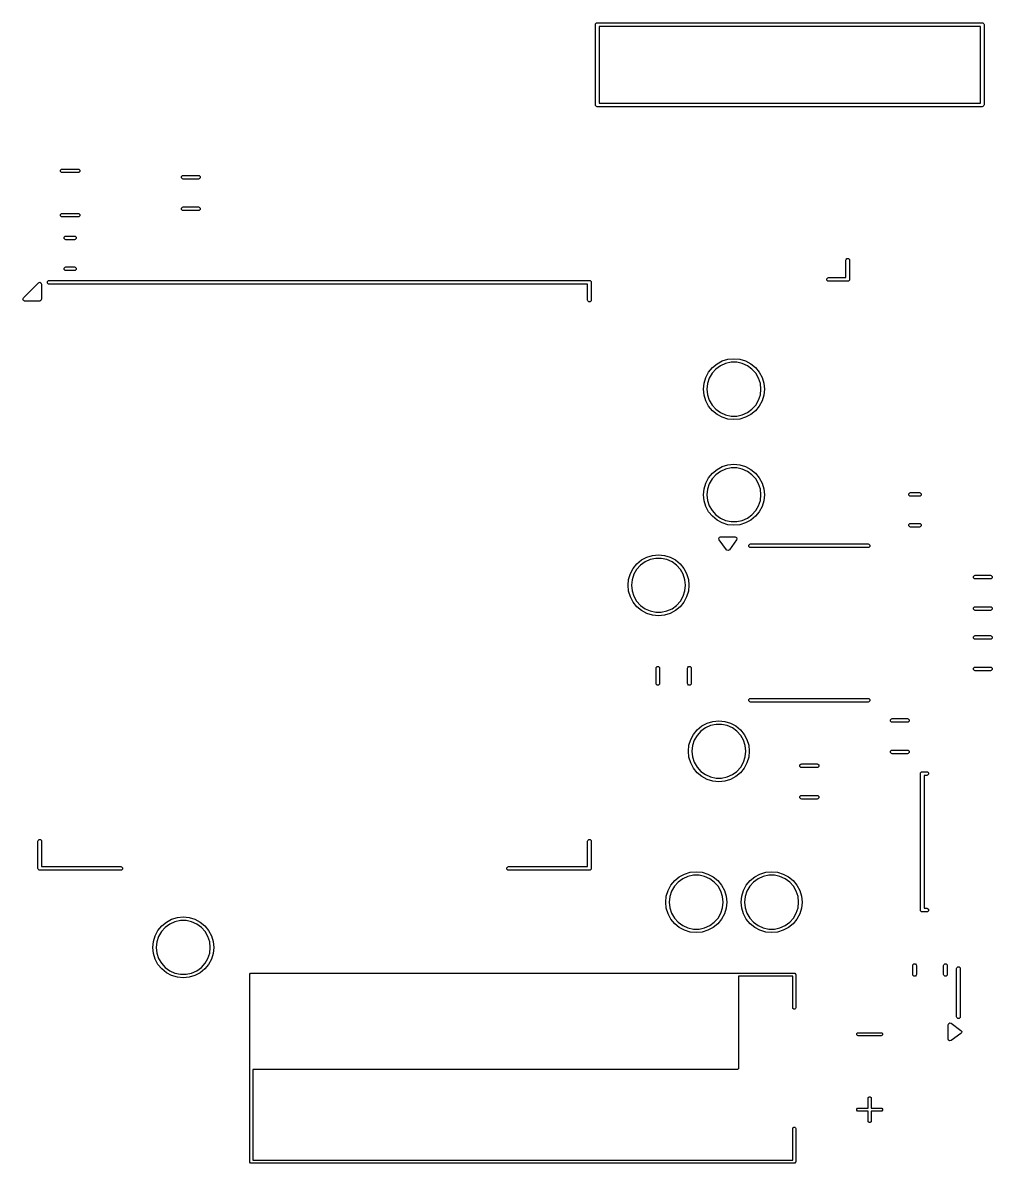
# Model space of a CAD drawing. Extents: x 108.7 to 192.7, y -117.4 to -79.1.
# Drawn here: x 138.93 to 171.06, y -117.4 to -79.61 of the extents above; entities that cross this region are included whole.
import ezdxf

# ---------------------------------------------------------------- set-up
doc = ezdxf.new("R2010")
doc.units = 0
doc.layers.add('BLACK', color=7, linetype='CONTINUOUS')

msp = doc.modelspace()

# ---------------------------------------------------------------- linework, layer by layer
at = {"layer": 'BLACK', "linetype": 'CONTINUOUS'}
for p, q in [((157.91, -79.67), (157.914567, -79.647039)), ((157.91, -82.33), (157.91, -79.67)), ((157.914567, -79.647039), (157.947039, -79.614567)), ((157.947039, -79.614567), (157.97, -79.61)), ((157.97, -79.61), (170.73, -79.61)), ((158.03, -79.73), (158.03, -82.27)), ((170.67, -79.73), (158.03, -79.73)), ((170.67, -82.27), (170.67, -79.73)), ((170.73, -79.61), (170.752961, -79.614567)), ((170.752961, -79.614567), (170.785433, -79.647039)), ((170.785433, -79.647039), (170.79, -79.67)), ((170.79, -79.67), (170.79, -82.33)), ((157.914567, -82.352961), (157.91, -82.33)), ((157.947039, -82.385433), (157.914567, -82.352961)), ((158.03, -82.27), (170.67, -82.27)), ((170.785433, -82.352961), (170.752961, -82.385433)), ((170.79, -82.33), (170.785433, -82.352961)), ((157.97, -82.39), (157.947039, -82.385433)), ((170.73, -82.39), (157.97, -82.39)), ((170.752961, -82.385433), (170.73, -82.39)), ((140.183315, -84.492039), (140.215787, -84.459567)), ((140.183315, -84.537961), (140.183315, -84.492039)), ((140.215787, -84.570433), (140.183315, -84.537961)), ((140.215787, -84.459567), (140.238748, -84.455)), ((140.238748, -84.575), (140.215787, -84.570433)), ((140.238748, -84.455), (140.761252, -84.455)), ((140.761252, -84.575), (140.238748, -84.575)), ((140.761252, -84.455), (140.784213, -84.459567)), ((140.784213, -84.570433), (140.761252, -84.575)), ((140.784213, -84.459567), (140.816685, -84.492039)), ((140.816685, -84.537961), (140.784213, -84.570433)), ((140.816685, -84.492039), (140.816685, -84.537961)), ((144.189843, -84.704539), (144.222315, -84.672067)), ((144.189843, -84.750461), (144.189843, -84.704539)), ((144.222315, -84.782933), (144.189843, -84.750461)), ((144.222315, -84.672067), (144.245276, -84.6675)), ((144.245276, -84.7875), (144.222315, -84.782933)), ((144.245276, -84.6675), (144.754724, -84.6675)), ((144.754724, -84.7875), (144.245276, -84.7875)), ((144.754724, -84.6675), (144.777685, -84.672067)), ((144.777685, -84.782933), (144.754724, -84.7875)), ((144.777685, -84.672067), (144.810157, -84.704539)), ((144.810157, -84.750461), (144.777685, -84.782933)), ((144.810157, -84.704539), (144.810157, -84.750461)), ((144.189843, -85.749539), (144.222315, -85.717067)), ((144.189843, -85.795461), (144.189843, -85.749539)), ((144.222315, -85.717067), (144.245276, -85.7125)), ((144.245276, -85.7125), (144.754724, -85.7125)), ((144.754724, -85.7125), (144.777685, -85.717067)), ((144.777685, -85.717067), (144.810157, -85.749539)), ((144.810157, -85.749539), (144.810157, -85.795461)), ((140.183315, -85.962039), (140.215787, -85.929567)), ((140.183315, -86.007961), (140.183315, -85.962039)), ((140.215787, -86.040433), (140.183315, -86.007961)), ((140.215787, -85.929567), (140.238748, -85.925)), ((140.238748, -86.045), (140.215787, -86.040433)), ((140.238748, -85.925), (140.761252, -85.925)), ((140.761252, -86.045), (140.238748, -86.045)), ((140.761252, -85.925), (140.784213, -85.929567)), ((140.784213, -86.040433), (140.761252, -86.045)), ((140.784213, -85.929567), (140.816685, -85.962039)), ((140.816685, -86.007961), (140.784213, -86.040433)), ((140.816685, -85.962039), (140.816685, -86.007961)), ((144.222315, -85.827933), (144.189843, -85.795461)), ((144.245276, -85.8325), (144.222315, -85.827933)), ((144.754724, -85.8325), (144.245276, -85.8325)), ((144.777685, -85.827933), (144.754724, -85.8325)), ((144.810157, -85.795461), (144.777685, -85.827933)), ((140.2983, -86.717039), (140.330772, -86.684567)), ((140.2983, -86.762961), (140.2983, -86.717039)), ((140.330772, -86.795433), (140.2983, -86.762961)), ((140.330772, -86.684567), (140.353733, -86.68)), ((140.353733, -86.8), (140.330772, -86.795433)), ((140.353733, -86.68), (140.646267, -86.68)), ((140.646267, -86.8), (140.353733, -86.8)), ((140.646267, -86.68), (140.669228, -86.684567)), ((140.669228, -86.795433), (140.646267, -86.8)), ((140.669228, -86.684567), (140.7017, -86.717039)), ((140.7017, -86.762961), (140.669228, -86.795433)), ((140.7017, -86.717039), (140.7017, -86.762961)), ((166.21, -87.48), (166.214567, -87.457039)), ((166.21, -88.055), (166.21, -87.48)), ((166.214567, -87.457039), (166.247039, -87.424567)), ((166.247039, -87.424567), (166.292961, -87.424567)), ((166.292961, -87.424567), (166.325433, -87.457039)), ((166.325433, -87.457039), (166.33, -87.48)), ((166.33, -87.48), (166.33, -88.115)), ((140.2983, -87.737039), (140.330772, -87.704567)), ((140.2983, -87.782961), (140.2983, -87.737039)), ((140.330772, -87.815433), (140.2983, -87.782961)), ((140.330772, -87.704567), (140.353733, -87.7)), ((140.353733, -87.82), (140.330772, -87.815433)), ((140.353733, -87.7), (140.646267, -87.7)), ((140.646267, -87.82), (140.353733, -87.82)), ((140.646267, -87.7), (140.669228, -87.704567)), ((140.669228, -87.815433), (140.646267, -87.82)), ((140.669228, -87.704567), (140.7017, -87.737039)), ((140.7017, -87.782961), (140.669228, -87.815433)), ((140.7017, -87.737039), (140.7017, -87.782961)), ((138.947574, -88.727574), (139.447574, -88.227574)), ((139.447574, -88.227574), (139.49, -88.21)), ((139.49, -88.21), (139.532426, -88.227574)), ((139.532426, -88.227574), (139.55, -88.27)), ((139.55, -88.27), (139.55, -88.77)), ((139.744567, -88.187039), (139.777039, -88.154567)), ((139.744567, -88.232961), (139.744567, -88.187039)), ((139.777039, -88.265433), (139.744567, -88.232961)), ((139.777039, -88.154567), (139.8, -88.15)), ((139.8, -88.27), (139.777039, -88.265433)), ((139.8, -88.15), (157.71, -88.15)), ((157.65, -88.27), (139.8, -88.27)), ((157.65, -88.8), (157.65, -88.27)), ((157.71, -88.15), (157.732961, -88.154567)), ((157.732961, -88.154567), (157.765433, -88.187039)), ((157.765433, -88.187039), (157.77, -88.21)), ((157.77, -88.21), (157.77, -88.8)), ((165.579567, -88.092039), (165.612039, -88.059567)), ((165.579567, -88.137961), (165.579567, -88.092039)), ((165.612039, -88.170433), (165.579567, -88.137961)), ((165.612039, -88.059567), (165.635, -88.055)), ((165.635, -88.175), (165.612039, -88.170433)), ((165.635, -88.055), (166.21, -88.055)), ((166.27, -88.175), (165.635, -88.175)), ((166.292961, -88.170433), (166.27, -88.175)), ((166.325433, -88.137961), (166.292961, -88.170433)), ((166.33, -88.115), (166.325433, -88.137961)), ((138.93, -88.77), (138.947574, -88.727574)), ((138.947574, -88.812426), (138.93, -88.77)), ((139.55, -88.77), (139.532426, -88.812426)), ((157.654567, -88.822961), (157.65, -88.8)), ((157.77, -88.8), (157.765433, -88.822961)), ((138.99, -88.83), (138.947574, -88.812426)), ((139.49, -88.83), (138.99, -88.83)), ((139.532426, -88.812426), (139.49, -88.83)), ((157.687039, -88.855433), (157.654567, -88.822961)), ((157.732961, -88.855433), (157.687039, -88.855433)), ((157.765433, -88.822961), (157.732961, -88.855433)), ((161.660216, -91.188874), (161.785822, -91.035822)), ((161.785822, -91.035822), (161.938874, -90.910216)), ((162.052549, -90.974992), (161.901194, -91.084958)), ((161.938874, -90.910216), (162.11349, -90.816882)), ((162.22346, -90.898898), (162.052549, -90.974992)), ((162.11349, -90.816882), (162.302959, -90.759407)), ((162.406457, -90.86), (162.22346, -90.898898)), ((162.302959, -90.759407), (162.5, -90.74)), ((162.593543, -90.86), (162.406457, -90.86)), ((162.5, -90.74), (162.697041, -90.759407)), ((162.77654, -90.898898), (162.593543, -90.86)), ((162.697041, -90.759407), (162.88651, -90.816882)), ((162.947451, -90.974992), (162.77654, -90.898898)), ((162.88651, -90.816882), (163.061126, -90.910216)), ((163.098806, -91.084958), (162.947451, -90.974992)), ((163.061126, -90.910216), (163.214178, -91.035822)), ((163.214178, -91.035822), (163.339784, -91.188874)), ((161.509407, -91.552959), (161.566882, -91.36349)), ((161.566882, -91.36349), (161.660216, -91.188874)), ((161.682466, -91.386011), (161.624654, -91.563939)), ((161.776009, -91.22399), (161.682466, -91.386011)), ((161.901194, -91.084958), (161.776009, -91.22399)), ((163.223991, -91.22399), (163.098806, -91.084958)), ((163.317534, -91.386011), (163.223991, -91.22399)), ((163.375346, -91.563939), (163.317534, -91.386011)), ((163.339784, -91.188874), (163.433118, -91.36349)), ((163.433118, -91.36349), (163.490593, -91.552959)), ((161.49, -91.75), (161.509407, -91.552959)), ((161.509407, -91.947041), (161.49, -91.75)), ((161.624654, -91.563939), (161.605098, -91.75)), ((161.605098, -91.75), (161.624654, -91.936061)), ((163.394902, -91.75), (163.375346, -91.563939)), ((163.375346, -91.936061), (163.394902, -91.75)), ((163.490593, -91.552959), (163.51, -91.75)), ((163.51, -91.75), (163.490593, -91.947041)), ((161.566882, -92.13651), (161.509407, -91.947041)), ((161.660216, -92.311126), (161.566882, -92.13651)), ((161.624654, -91.936061), (161.682466, -92.113989)), ((161.682466, -92.113989), (161.776009, -92.27601)), ((163.223991, -92.27601), (163.317534, -92.113989)), ((163.317534, -92.113989), (163.375346, -91.936061)), ((163.433118, -92.13651), (163.339784, -92.311126)), ((163.490593, -91.947041), (163.433118, -92.13651)), ((161.785822, -92.464178), (161.660216, -92.311126)), ((161.776009, -92.27601), (161.901194, -92.415042)), ((161.938874, -92.589784), (161.785822, -92.464178)), ((161.901194, -92.415042), (162.052549, -92.525008)), ((162.052549, -92.525008), (162.22346, -92.601102)), ((162.77654, -92.601102), (162.947451, -92.525008)), ((162.947451, -92.525008), (163.098806, -92.415042)), ((163.214178, -92.464178), (163.061126, -92.589784)), ((163.098806, -92.415042), (163.223991, -92.27601)), ((163.339784, -92.311126), (163.214178, -92.464178)), ((162.11349, -92.683118), (161.938874, -92.589784)), ((162.302959, -92.740593), (162.11349, -92.683118)), ((162.22346, -92.601102), (162.406457, -92.64)), ((162.5, -92.76), (162.302959, -92.740593)), ((162.406457, -92.64), (162.593543, -92.64)), ((162.697041, -92.740593), (162.5, -92.76)), ((162.593543, -92.64), (162.77654, -92.601102)), ((162.88651, -92.683118), (162.697041, -92.740593)), ((163.061126, -92.589784), (162.88651, -92.683118)), ((161.785822, -94.535822), (161.938874, -94.410216)), ((162.052549, -94.474992), (161.901194, -94.584958)), ((161.938874, -94.410216), (162.11349, -94.316882)), ((162.22346, -94.398898), (162.052549, -94.474992)), ((162.11349, -94.316882), (162.302959, -94.259407)), ((162.406457, -94.36), (162.22346, -94.398898)), ((162.302959, -94.259407), (162.5, -94.24)), ((162.593543, -94.36), (162.406457, -94.36)), ((162.5, -94.24), (162.697041, -94.259407)), ((162.77654, -94.398898), (162.593543, -94.36)), ((162.697041, -94.259407), (162.88651, -94.316882)), ((162.947451, -94.474992), (162.77654, -94.398898)), ((162.88651, -94.316882), (163.061126, -94.410216)), ((163.098806, -94.584958), (162.947451, -94.474992)), ((163.061126, -94.410216), (163.214178, -94.535822)), ((161.566882, -94.86349), (161.660216, -94.688874)), ((161.660216, -94.688874), (161.785822, -94.535822)), ((161.776009, -94.72399), (161.682466, -94.886011)), ((161.901194, -94.584958), (161.776009, -94.72399)), ((163.223991, -94.72399), (163.098806, -94.584958)), ((163.214178, -94.535822), (163.339784, -94.688874)), ((163.317534, -94.886011), (163.223991, -94.72399)), ((163.339784, -94.688874), (163.433118, -94.86349)), ((161.49, -95.25), (161.509407, -95.052959)), ((161.509407, -95.052959), (161.566882, -94.86349)), ((161.624654, -95.063939), (161.605098, -95.25)), ((161.682466, -94.886011), (161.624654, -95.063939)), ((163.375346, -95.063939), (163.317534, -94.886011)), ((163.394902, -95.25), (163.375346, -95.063939)), ((163.433118, -94.86349), (163.490593, -95.052959)), ((163.490593, -95.052959), (163.51, -95.25)), ((168.2983, -95.217039), (168.330772, -95.184567)), ((168.2983, -95.262961), (168.2983, -95.217039)), ((168.330772, -95.184567), (168.353733, -95.18)), ((168.353733, -95.18), (168.646267, -95.18)), ((168.646267, -95.18), (168.669228, -95.184567)), ((168.669228, -95.184567), (168.7017, -95.217039)), ((168.7017, -95.217039), (168.7017, -95.262961)), ((161.509407, -95.447041), (161.49, -95.25)), ((161.566882, -95.63651), (161.509407, -95.447041)), ((161.605098, -95.25), (161.624654, -95.436061)), ((161.624654, -95.436061), (161.682466, -95.613989)), ((163.317534, -95.613989), (163.375346, -95.436061)), ((163.375346, -95.436061), (163.394902, -95.25)), ((163.490593, -95.447041), (163.433118, -95.63651)), ((163.51, -95.25), (163.490593, -95.447041)), ((168.330772, -95.295433), (168.2983, -95.262961)), ((168.353733, -95.3), (168.330772, -95.295433)), ((168.646267, -95.3), (168.353733, -95.3)), ((168.669228, -95.295433), (168.646267, -95.3)), ((168.7017, -95.262961), (168.669228, -95.295433)), ((161.660216, -95.811126), (161.566882, -95.63651)), ((161.785822, -95.964178), (161.660216, -95.811126)), ((161.682466, -95.613989), (161.776009, -95.77601)), ((161.776009, -95.77601), (161.901194, -95.915042)), ((161.938874, -96.089784), (161.785822, -95.964178)), ((161.901194, -95.915042), (162.052549, -96.025008)), ((162.947451, -96.025008), (163.098806, -95.915042)), ((163.214178, -95.964178), (163.061126, -96.089784)), ((163.098806, -95.915042), (163.223991, -95.77601)), ((163.339784, -95.811126), (163.214178, -95.964178)), ((163.223991, -95.77601), (163.317534, -95.613989)), ((163.433118, -95.63651), (163.339784, -95.811126)), ((162.11349, -96.183118), (161.938874, -96.089784)), ((162.052549, -96.025008), (162.22346, -96.101102)), ((162.302959, -96.240593), (162.11349, -96.183118)), ((162.22346, -96.101102), (162.406457, -96.14)), ((162.5, -96.26), (162.302959, -96.240593)), ((162.406457, -96.14), (162.593543, -96.14)), ((162.697041, -96.240593), (162.5, -96.26)), ((162.593543, -96.14), (162.77654, -96.101102)), ((162.88651, -96.183118), (162.697041, -96.240593)), ((162.77654, -96.101102), (162.947451, -96.025008)), ((163.061126, -96.089784), (162.88651, -96.183118)), ((168.2983, -96.237039), (168.330772, -96.204567)), ((168.2983, -96.282961), (168.2983, -96.237039)), ((168.330772, -96.315433), (168.2983, -96.282961)), ((168.330772, -96.204567), (168.353733, -96.2)), ((168.353733, -96.32), (168.330772, -96.315433)), ((168.353733, -96.2), (168.646267, -96.2)), ((168.646267, -96.32), (168.353733, -96.32)), ((168.646267, -96.2), (168.669228, -96.204567)), ((168.669228, -96.315433), (168.646267, -96.32)), ((168.669228, -96.204567), (168.7017, -96.237039)), ((168.7017, -96.282961), (168.669228, -96.315433)), ((168.7017, -96.237039), (168.7017, -96.282961)), ((162.000734, -96.695642), (162.02471, -96.656476)), ((162.011476, -96.74029), (162.000734, -96.695642)), ((162.251476, -97.07029), (162.011476, -96.74029)), ((162.02471, -96.656476), (162.06, -96.645)), ((162.06, -96.645), (162.54, -96.645)), ((162.588524, -96.74029), (162.348524, -97.07029)), ((162.54, -96.645), (162.582426, -96.662574)), ((162.582426, -96.662574), (162.6, -96.705)), ((162.6, -96.705), (162.588524, -96.74029)), ((162.26471, -97.083524), (162.251476, -97.07029)), ((162.309358, -97.094266), (162.26471, -97.083524)), ((162.348524, -97.07029), (162.309358, -97.094266)), ((162.994567, -96.917039), (163.027039, -96.884567)), ((162.994567, -96.962961), (162.994567, -96.917039)), ((163.027039, -96.995433), (162.994567, -96.962961)), ((163.027039, -96.884567), (163.05, -96.88)), ((163.05, -97), (163.027039, -96.995433)), ((163.05, -96.88), (165, -96.88)), ((165, -97), (163.05, -97)), ((165, -96.88), (166.95, -96.88)), ((166.95, -97), (165, -97)), ((166.95, -96.88), (166.972961, -96.884567)), ((166.972961, -96.995433), (166.95, -97)), ((166.972961, -96.884567), (167.005433, -96.917039)), ((167.005433, -96.962961), (166.972961, -96.995433)), ((167.005433, -96.917039), (167.005433, -96.962961)), ((159.285822, -97.535822), (159.438874, -97.410216)), ((159.552549, -97.474992), (159.401194, -97.584958)), ((159.438874, -97.410216), (159.61349, -97.316882)), ((159.72346, -97.398898), (159.552549, -97.474992)), ((159.61349, -97.316882), (159.802959, -97.259407)), ((159.906457, -97.36), (159.72346, -97.398898)), ((159.802959, -97.259407), (160, -97.24)), ((160.093543, -97.36), (159.906457, -97.36)), ((160, -97.24), (160.197041, -97.259407)), ((160.27654, -97.398898), (160.093543, -97.36)), ((160.197041, -97.259407), (160.38651, -97.316882)), ((160.447451, -97.474992), (160.27654, -97.398898)), ((160.38651, -97.316882), (160.561126, -97.410216)), ((160.598806, -97.584958), (160.447451, -97.474992)), ((160.561126, -97.410216), (160.714178, -97.535822)), ((159.009407, -98.052959), (159.066882, -97.86349)), ((159.066882, -97.86349), (159.160216, -97.688874)), ((159.160216, -97.688874), (159.285822, -97.535822)), ((159.276009, -97.72399), (159.182466, -97.886011)), ((159.401194, -97.584958), (159.276009, -97.72399)), ((160.723991, -97.72399), (160.598806, -97.584958)), ((160.714178, -97.535822), (160.839784, -97.688874)), ((160.817534, -97.886011), (160.723991, -97.72399)), ((160.839784, -97.688874), (160.933118, -97.86349)), ((160.933118, -97.86349), (160.990593, -98.052959)), ((158.99, -98.25), (159.009407, -98.052959)), ((159.009407, -98.447041), (158.99, -98.25)), ((159.124654, -98.063939), (159.105098, -98.25)), ((159.105098, -98.25), (159.124654, -98.436061)), ((159.182466, -97.886011), (159.124654, -98.063939)), ((160.875346, -98.063939), (160.817534, -97.886011)), ((160.894902, -98.25), (160.875346, -98.063939)), ((160.875346, -98.436061), (160.894902, -98.25)), ((160.990593, -98.052959), (161.01, -98.25)), ((161.01, -98.25), (160.990593, -98.447041)), ((170.439843, -97.954539), (170.472315, -97.922067)), ((170.439843, -98.000461), (170.439843, -97.954539)), ((170.472315, -98.032933), (170.439843, -98.000461)), ((170.472315, -97.922067), (170.495276, -97.9175)), ((170.495276, -98.0375), (170.472315, -98.032933)), ((170.495276, -97.9175), (171.004724, -97.9175)), ((171.004724, -98.0375), (170.495276, -98.0375)), ((171.004724, -97.9175), (171.027685, -97.922067)), ((171.027685, -98.032933), (171.004724, -98.0375)), ((171.027685, -97.922067), (171.060157, -97.954539)), ((171.060157, -98.000461), (171.027685, -98.032933)), ((171.060157, -97.954539), (171.060157, -98.000461)), ((159.066882, -98.63651), (159.009407, -98.447041)), ((159.124654, -98.436061), (159.182466, -98.613989)), ((159.182466, -98.613989), (159.276009, -98.77601)), ((160.723991, -98.77601), (160.817534, -98.613989)), ((160.817534, -98.613989), (160.875346, -98.436061)), ((160.990593, -98.447041), (160.933118, -98.63651)), ((159.160216, -98.811126), (159.066882, -98.63651)), ((159.285822, -98.964178), (159.160216, -98.811126)), ((159.276009, -98.77601), (159.401194, -98.915042)), ((159.438874, -99.089784), (159.285822, -98.964178)), ((159.401194, -98.915042), (159.552549, -99.025008)), ((160.447451, -99.025008), (160.598806, -98.915042)), ((160.714178, -98.964178), (160.561126, -99.089784)), ((160.598806, -98.915042), (160.723991, -98.77601)), ((160.839784, -98.811126), (160.714178, -98.964178)), ((160.933118, -98.63651), (160.839784, -98.811126)), ((170.439843, -98.999539), (170.472315, -98.967067)), ((170.439843, -99.045461), (170.439843, -98.999539)), ((170.472315, -98.967067), (170.495276, -98.9625)), ((170.495276, -98.9625), (171.004724, -98.9625)), ((171.004724, -98.9625), (171.027685, -98.967067)), ((171.027685, -98.967067), (171.060157, -98.999539)), ((171.060157, -98.999539), (171.060157, -99.045461)), ((159.61349, -99.183118), (159.438874, -99.089784)), ((159.552549, -99.025008), (159.72346, -99.101102)), ((159.802959, -99.240593), (159.61349, -99.183118)), ((159.72346, -99.101102), (159.906457, -99.14)), ((160, -99.26), (159.802959, -99.240593)), ((159.906457, -99.14), (160.093543, -99.14)), ((160.197041, -99.240593), (160, -99.26)), ((160.093543, -99.14), (160.27654, -99.101102)), ((160.38651, -99.183118), (160.197041, -99.240593)), ((160.27654, -99.101102), (160.447451, -99.025008)), ((160.561126, -99.089784), (160.38651, -99.183118)), ((170.472315, -99.077933), (170.439843, -99.045461)), ((170.495276, -99.0825), (170.472315, -99.077933)), ((171.004724, -99.0825), (170.495276, -99.0825)), ((171.027685, -99.077933), (171.004724, -99.0825)), ((171.060157, -99.045461), (171.027685, -99.077933)), ((170.439843, -99.954539), (170.472315, -99.922067)), ((170.439843, -100.000461), (170.439843, -99.954539)), ((170.472315, -100.032933), (170.439843, -100.000461)), ((170.472315, -99.922067), (170.495276, -99.9175)), ((170.495276, -100.0375), (170.472315, -100.032933)), ((170.495276, -99.9175), (171.004724, -99.9175)), ((171.004724, -100.0375), (170.495276, -100.0375)), ((171.004724, -99.9175), (171.027685, -99.922067)), ((171.027685, -100.032933), (171.004724, -100.0375)), ((171.027685, -99.922067), (171.060157, -99.954539)), ((171.060157, -100.000461), (171.027685, -100.032933)), ((171.060157, -99.954539), (171.060157, -100.000461)), ((159.9175, -100.995276), (159.922067, -100.972315)), ((159.9175, -101.504724), (159.9175, -100.995276)), ((159.922067, -100.972315), (159.954539, -100.939843)), ((159.954539, -100.939843), (160.000461, -100.939843)), ((160.000461, -100.939843), (160.032933, -100.972315)), ((160.032933, -100.972315), (160.0375, -100.995276)), ((160.0375, -100.995276), (160.0375, -101.504724)), ((160.9625, -100.995276), (160.967067, -100.972315)), ((160.9625, -101.504724), (160.9625, -100.995276)), ((160.967067, -100.972315), (160.999539, -100.939843)), ((160.999539, -100.939843), (161.045461, -100.939843)), ((161.045461, -100.939843), (161.077933, -100.972315)), ((161.077933, -100.972315), (161.0825, -100.995276)), ((161.0825, -100.995276), (161.0825, -101.504724)), ((170.439843, -100.999539), (170.472315, -100.967067)), ((170.439843, -101.045461), (170.439843, -100.999539)), ((170.472315, -101.077933), (170.439843, -101.045461)), ((170.472315, -100.967067), (170.495276, -100.9625)), ((170.495276, -101.0825), (170.472315, -101.077933)), ((170.495276, -100.9625), (171.004724, -100.9625)), ((171.004724, -101.0825), (170.495276, -101.0825)), ((171.004724, -100.9625), (171.027685, -100.967067)), ((171.027685, -101.077933), (171.004724, -101.0825)), ((171.027685, -100.967067), (171.060157, -100.999539)), ((171.060157, -101.045461), (171.027685, -101.077933)), ((171.060157, -100.999539), (171.060157, -101.045461)), ((159.922067, -101.527685), (159.9175, -101.504724)), ((159.954539, -101.560157), (159.922067, -101.527685)), ((160.000461, -101.560157), (159.954539, -101.560157)), ((160.032933, -101.527685), (160.000461, -101.560157)), ((160.0375, -101.504724), (160.032933, -101.527685)), ((160.967067, -101.527685), (160.9625, -101.504724)), ((160.999539, -101.560157), (160.967067, -101.527685)), ((161.045461, -101.560157), (160.999539, -101.560157)), ((161.077933, -101.527685), (161.045461, -101.560157)), ((161.0825, -101.504724), (161.077933, -101.527685)), ((162.994567, -102.037039), (163.027039, -102.004567)), ((163.027039, -102.004567), (163.05, -102)), ((163.05, -102), (165, -102)), ((165, -102), (166.95, -102)), ((166.95, -102), (166.972961, -102.004567)), ((166.972961, -102.004567), (167.005433, -102.037039)), ((162.994567, -102.082961), (162.994567, -102.037039)), ((163.027039, -102.115433), (162.994567, -102.082961)), ((163.05, -102.12), (163.027039, -102.115433)), ((165, -102.12), (163.05, -102.12)), ((166.95, -102.12), (165, -102.12)), ((166.972961, -102.115433), (166.95, -102.12)), ((167.005433, -102.082961), (166.972961, -102.115433)), ((167.005433, -102.037039), (167.005433, -102.082961)), ((161.61349, -102.816882), (161.802959, -102.759407)), ((161.802959, -102.759407), (162, -102.74)), ((162, -102.74), (162.197041, -102.759407)), ((162.197041, -102.759407), (162.38651, -102.816882)), ((167.689843, -102.704539), (167.722315, -102.672067)), ((167.689843, -102.750461), (167.689843, -102.704539)), ((167.722315, -102.782933), (167.689843, -102.750461)), ((167.722315, -102.672067), (167.745276, -102.6675)), ((167.745276, -102.7875), (167.722315, -102.782933)), ((167.745276, -102.6675), (168.254724, -102.6675)), ((168.254724, -102.7875), (167.745276, -102.7875)), ((168.254724, -102.6675), (168.277685, -102.672067)), ((168.277685, -102.782933), (168.254724, -102.7875)), ((168.277685, -102.672067), (168.310157, -102.704539)), ((168.310157, -102.750461), (168.277685, -102.782933)), ((168.310157, -102.704539), (168.310157, -102.750461)), ((161.160216, -103.188874), (161.285822, -103.035822)), ((161.401194, -103.084958), (161.276009, -103.22399)), ((161.285822, -103.035822), (161.438874, -102.910216)), ((161.552549, -102.974992), (161.401194, -103.084958)), ((161.438874, -102.910216), (161.61349, -102.816882)), ((161.72346, -102.898898), (161.552549, -102.974992)), ((161.906457, -102.86), (161.72346, -102.898898)), ((162.093543, -102.86), (161.906457, -102.86)), ((162.27654, -102.898898), (162.093543, -102.86)), ((162.447451, -102.974992), (162.27654, -102.898898)), ((162.38651, -102.816882), (162.561126, -102.910216)), ((162.598806, -103.084958), (162.447451, -102.974992)), ((162.561126, -102.910216), (162.714178, -103.035822)), ((162.723991, -103.22399), (162.598806, -103.084958)), ((162.714178, -103.035822), (162.839784, -103.188874)), ((161.009407, -103.552959), (161.066882, -103.36349)), ((161.066882, -103.36349), (161.160216, -103.188874)), ((161.182466, -103.386011), (161.124654, -103.563939)), ((161.276009, -103.22399), (161.182466, -103.386011)), ((162.817534, -103.386011), (162.723991, -103.22399)), ((162.875346, -103.563939), (162.817534, -103.386011)), ((162.839784, -103.188874), (162.933118, -103.36349)), ((162.933118, -103.36349), (162.990593, -103.552959)), ((160.99, -103.75), (161.009407, -103.552959)), ((161.009407, -103.947041), (160.99, -103.75)), ((161.124654, -103.563939), (161.105098, -103.75)), ((161.105098, -103.75), (161.124654, -103.936061)), ((162.894902, -103.75), (162.875346, -103.563939)), ((162.875346, -103.936061), (162.894902, -103.75)), ((162.990593, -103.552959), (163.01, -103.75)), ((163.01, -103.75), (162.990593, -103.947041)), ((167.689843, -103.749539), (167.722315, -103.717067)), ((167.689843, -103.795461), (167.689843, -103.749539)), ((167.722315, -103.827933), (167.689843, -103.795461)), ((167.722315, -103.717067), (167.745276, -103.7125)), ((167.745276, -103.8325), (167.722315, -103.827933)), ((167.745276, -103.7125), (168.254724, -103.7125)), ((168.254724, -103.8325), (167.745276, -103.8325)), ((168.254724, -103.7125), (168.277685, -103.717067)), ((168.277685, -103.827933), (168.254724, -103.8325)), ((168.277685, -103.717067), (168.310157, -103.749539)), ((168.310157, -103.795461), (168.277685, -103.827933)), ((168.310157, -103.749539), (168.310157, -103.795461)), ((161.066882, -104.13651), (161.009407, -103.947041)), ((161.160216, -104.311126), (161.066882, -104.13651)), ((161.124654, -103.936061), (161.182466, -104.113989)), ((161.182466, -104.113989), (161.276009, -104.27601)), ((161.276009, -104.27601), (161.401194, -104.415042)), ((162.598806, -104.415042), (162.723991, -104.27601)), ((162.723991, -104.27601), (162.817534, -104.113989)), ((162.817534, -104.113989), (162.875346, -103.936061)), ((162.933118, -104.13651), (162.839784, -104.311126)), ((162.990593, -103.947041), (162.933118, -104.13651)), ((164.689843, -104.204539), (164.722315, -104.172067)), ((164.689843, -104.250461), (164.689843, -104.204539)), ((164.722315, -104.282933), (164.689843, -104.250461)), ((164.722315, -104.172067), (164.745276, -104.1675)), ((164.745276, -104.2875), (164.722315, -104.282933)), ((164.745276, -104.1675), (165.254724, -104.1675)), ((165.254724, -104.2875), (164.745276, -104.2875)), ((165.254724, -104.1675), (165.277685, -104.172067)), ((165.277685, -104.282933), (165.254724, -104.2875)), ((165.277685, -104.172067), (165.310157, -104.204539)), ((165.310157, -104.250461), (165.277685, -104.282933)), ((165.310157, -104.204539), (165.310157, -104.250461)), ((161.285822, -104.464178), (161.160216, -104.311126)), ((161.438874, -104.589784), (161.285822, -104.464178)), ((161.401194, -104.415042), (161.552549, -104.525008)), ((161.61349, -104.683118), (161.438874, -104.589784)), ((161.552549, -104.525008), (161.72346, -104.601102)), ((161.72346, -104.601102), (161.906457, -104.64)), ((161.906457, -104.64), (162.093543, -104.64)), ((162.093543, -104.64), (162.27654, -104.601102)), ((162.27654, -104.601102), (162.447451, -104.525008)), ((162.561126, -104.589784), (162.38651, -104.683118)), ((162.447451, -104.525008), (162.598806, -104.415042)), ((162.714178, -104.464178), (162.561126, -104.589784)), ((162.839784, -104.311126), (162.714178, -104.464178)), ((168.68, -104.49), (168.684567, -104.467039)), ((168.68, -109.01), (168.68, -104.49)), ((168.684567, -104.467039), (168.717039, -104.434567)), ((168.717039, -104.434567), (168.74, -104.43)), ((168.74, -104.43), (168.89, -104.43)), ((168.89, -104.55), (168.8, -104.55)), ((168.8, -104.55), (168.8, -108.95)), ((168.89, -104.43), (168.912961, -104.434567)), ((168.912961, -104.545433), (168.89, -104.55)), ((168.912961, -104.434567), (168.945433, -104.467039)), ((168.945433, -104.512961), (168.912961, -104.545433)), ((168.945433, -104.467039), (168.945433, -104.512961)), ((161.802959, -104.740593), (161.61349, -104.683118)), ((162, -104.76), (161.802959, -104.740593)), ((162.197041, -104.740593), (162, -104.76)), ((162.38651, -104.683118), (162.197041, -104.740593)), ((164.689843, -105.249539), (164.722315, -105.217067)), ((164.689843, -105.295461), (164.689843, -105.249539)), ((164.722315, -105.327933), (164.689843, -105.295461)), ((164.722315, -105.217067), (164.745276, -105.2125)), ((164.745276, -105.3325), (164.722315, -105.327933)), ((164.745276, -105.2125), (165.254724, -105.2125)), ((165.254724, -105.3325), (164.745276, -105.3325)), ((165.254724, -105.2125), (165.277685, -105.217067)), ((165.277685, -105.327933), (165.254724, -105.3325)), ((165.277685, -105.217067), (165.310157, -105.249539)), ((165.310157, -105.295461), (165.277685, -105.327933)), ((165.310157, -105.249539), (165.310157, -105.295461)), ((139.43, -106.73), (139.434567, -106.707039)), ((139.43, -107.63), (139.43, -106.73)), ((139.434567, -106.707039), (139.467039, -106.674567)), ((139.467039, -106.674567), (139.512961, -106.674567)), ((139.512961, -106.674567), (139.545433, -106.707039)), ((139.545433, -106.707039), (139.55, -106.73)), ((139.55, -106.73), (139.55, -107.57)), ((157.65, -106.73), (157.654567, -106.707039)), ((157.65, -107.57), (157.65, -106.73)), ((157.654567, -106.707039), (157.687039, -106.674567)), ((157.687039, -106.674567), (157.732961, -106.674567)), ((157.732961, -106.674567), (157.765433, -106.707039)), ((157.765433, -106.707039), (157.77, -106.73)), ((157.77, -106.73), (157.77, -107.63)), ((139.434567, -107.652961), (139.43, -107.63)), ((139.467039, -107.685433), (139.434567, -107.652961)), ((139.49, -107.69), (139.467039, -107.685433)), ((142.175, -107.69), (139.49, -107.69)), ((139.55, -107.57), (142.175, -107.57)), ((142.175, -107.57), (142.197961, -107.574567)), ((142.197961, -107.685433), (142.175, -107.69)), ((142.197961, -107.574567), (142.230433, -107.607039)), ((142.230433, -107.652961), (142.197961, -107.685433)), ((142.230433, -107.607039), (142.230433, -107.652961)), ((154.969567, -107.607039), (155.002039, -107.574567)), ((154.969567, -107.652961), (154.969567, -107.607039)), ((155.002039, -107.685433), (154.969567, -107.652961)), ((155.002039, -107.574567), (155.025, -107.57)), ((155.025, -107.69), (155.002039, -107.685433)), ((155.025, -107.57), (157.65, -107.57)), ((157.71, -107.69), (155.025, -107.69)), ((157.732961, -107.685433), (157.71, -107.69)), ((157.765433, -107.652961), (157.732961, -107.685433)), ((157.77, -107.63), (157.765433, -107.652961)), ((160.410216, -108.188874), (160.535822, -108.035822)), ((160.535822, -108.035822), (160.688874, -107.910216)), ((160.802549, -107.974992), (160.651194, -108.084958)), ((160.688874, -107.910216), (160.86349, -107.816882)), ((160.97346, -107.898898), (160.802549, -107.974992)), ((160.86349, -107.816882), (161.052959, -107.759407)), ((161.156457, -107.86), (160.97346, -107.898898)), ((161.052959, -107.759407), (161.25, -107.74)), ((161.343543, -107.86), (161.156457, -107.86)), ((161.25, -107.74), (161.447041, -107.759407)), ((161.52654, -107.898898), (161.343543, -107.86)), ((161.447041, -107.759407), (161.63651, -107.816882)), ((161.697451, -107.974992), (161.52654, -107.898898)), ((161.63651, -107.816882), (161.811126, -107.910216)), ((161.848806, -108.084958), (161.697451, -107.974992)), ((161.811126, -107.910216), (161.964178, -108.035822)), ((161.964178, -108.035822), (162.089784, -108.188874)), ((162.910216, -108.188874), (163.035822, -108.035822)), ((163.035822, -108.035822), (163.188874, -107.910216)), ((163.302549, -107.974992), (163.151194, -108.084958)), ((163.188874, -107.910216), (163.36349, -107.816882)), ((163.47346, -107.898898), (163.302549, -107.974992)), ((163.36349, -107.816882), (163.552959, -107.759407)), ((163.656457, -107.86), (163.47346, -107.898898)), ((163.552959, -107.759407), (163.75, -107.74)), ((163.843543, -107.86), (163.656457, -107.86)), ((163.75, -107.74), (163.947041, -107.759407)), ((164.02654, -107.898898), (163.843543, -107.86)), ((163.947041, -107.759407), (164.13651, -107.816882)), ((164.197451, -107.974992), (164.02654, -107.898898)), ((164.13651, -107.816882), (164.311126, -107.910216)), ((164.348806, -108.084958), (164.197451, -107.974992)), ((164.311126, -107.910216), (164.464178, -108.035822)), ((164.464178, -108.035822), (164.589784, -108.188874)), ((160.259407, -108.552959), (160.316882, -108.36349)), ((160.316882, -108.36349), (160.410216, -108.188874)), ((160.432466, -108.386011), (160.374654, -108.563939)), ((160.526009, -108.22399), (160.432466, -108.386011)), ((160.651194, -108.084958), (160.526009, -108.22399)), ((161.973991, -108.22399), (161.848806, -108.084958)), ((162.067534, -108.386011), (161.973991, -108.22399)), ((162.125346, -108.563939), (162.067534, -108.386011)), ((162.089784, -108.188874), (162.183118, -108.36349)), ((162.183118, -108.36349), (162.240593, -108.552959)), ((162.759407, -108.552959), (162.816882, -108.36349)), ((162.816882, -108.36349), (162.910216, -108.188874)), ((162.932466, -108.386011), (162.874654, -108.563939)), ((163.026009, -108.22399), (162.932466, -108.386011)), ((163.151194, -108.084958), (163.026009, -108.22399)), ((164.473991, -108.22399), (164.348806, -108.084958)), ((164.567534, -108.386011), (164.473991, -108.22399)), ((164.625346, -108.563939), (164.567534, -108.386011)), ((164.589784, -108.188874), (164.683118, -108.36349)), ((164.683118, -108.36349), (164.740593, -108.552959)), ((160.24, -108.75), (160.259407, -108.552959)), ((160.259407, -108.947041), (160.24, -108.75)), ((160.374654, -108.563939), (160.355098, -108.75)), ((160.355098, -108.75), (160.374654, -108.936061)), ((162.144902, -108.75), (162.125346, -108.563939)), ((162.125346, -108.936061), (162.144902, -108.75)), ((162.240593, -108.552959), (162.26, -108.75)), ((162.26, -108.75), (162.240593, -108.947041)), ((162.74, -108.75), (162.759407, -108.552959)), ((162.759407, -108.947041), (162.74, -108.75)), ((162.874654, -108.563939), (162.855098, -108.75)), ((162.855098, -108.75), (162.874654, -108.936061)), ((164.644902, -108.75), (164.625346, -108.563939)), ((164.625346, -108.936061), (164.644902, -108.75)), ((164.740593, -108.552959), (164.76, -108.75)), ((164.76, -108.75), (164.740593, -108.947041)), ((160.316882, -109.13651), (160.259407, -108.947041)), ((160.410216, -109.311126), (160.316882, -109.13651)), ((160.374654, -108.936061), (160.432466, -109.113989)), ((160.432466, -109.113989), (160.526009, -109.27601)), ((161.973991, -109.27601), (162.067534, -109.113989)), ((162.067534, -109.113989), (162.125346, -108.936061)), ((162.183118, -109.13651), (162.089784, -109.311126)), ((162.240593, -108.947041), (162.183118, -109.13651)), ((162.816882, -109.13651), (162.759407, -108.947041)), ((162.910216, -109.311126), (162.816882, -109.13651)), ((162.874654, -108.936061), (162.932466, -109.113989)), ((162.932466, -109.113989), (163.026009, -109.27601)), ((164.473991, -109.27601), (164.567534, -109.113989)), ((164.567534, -109.113989), (164.625346, -108.936061)), ((164.683118, -109.13651), (164.589784, -109.311126)), ((164.740593, -108.947041), (164.683118, -109.13651)), ((168.684567, -109.032961), (168.68, -109.01)), ((168.717039, -109.065433), (168.684567, -109.032961)), ((168.74, -109.07), (168.717039, -109.065433)), ((168.89, -109.07), (168.74, -109.07)), ((168.8, -108.95), (168.89, -108.95)), ((168.89, -108.95), (168.912961, -108.954567)), ((168.912961, -109.065433), (168.89, -109.07)), ((168.912961, -108.954567), (168.945433, -108.987039)), ((168.945433, -109.032961), (168.912961, -109.065433)), ((168.945433, -108.987039), (168.945433, -109.032961)), ((143.410216, -109.688874), (143.535822, -109.535822)), ((143.651194, -109.584958), (143.526009, -109.72399)), ((143.535822, -109.535822), (143.688874, -109.410216)), ((143.802549, -109.474992), (143.651194, -109.584958)), ((143.688874, -109.410216), (143.86349, -109.316882)), ((143.97346, -109.398898), (143.802549, -109.474992)), ((143.86349, -109.316882), (144.052959, -109.259407)), ((144.156457, -109.36), (143.97346, -109.398898)), ((144.052959, -109.259407), (144.25, -109.24)), ((144.343543, -109.36), (144.156457, -109.36)), ((144.25, -109.24), (144.447041, -109.259407)), ((144.52654, -109.398898), (144.343543, -109.36)), ((144.447041, -109.259407), (144.63651, -109.316882)), ((144.697451, -109.474992), (144.52654, -109.398898)), ((144.63651, -109.316882), (144.811126, -109.410216)), ((144.848806, -109.584958), (144.697451, -109.474992)), ((144.811126, -109.410216), (144.964178, -109.535822)), ((144.973991, -109.72399), (144.848806, -109.584958)), ((144.964178, -109.535822), (145.089784, -109.688874)), ((160.535822, -109.464178), (160.410216, -109.311126)), ((160.526009, -109.27601), (160.651194, -109.415042)), ((160.688874, -109.589784), (160.535822, -109.464178)), ((160.651194, -109.415042), (160.802549, -109.525008)), ((160.86349, -109.683118), (160.688874, -109.589784)), ((160.802549, -109.525008), (160.97346, -109.601102)), ((161.52654, -109.601102), (161.697451, -109.525008)), ((161.811126, -109.589784), (161.63651, -109.683118)), ((161.697451, -109.525008), (161.848806, -109.415042)), ((161.964178, -109.464178), (161.811126, -109.589784)), ((161.848806, -109.415042), (161.973991, -109.27601)), ((162.089784, -109.311126), (161.964178, -109.464178)), ((163.035822, -109.464178), (162.910216, -109.311126)), ((163.026009, -109.27601), (163.151194, -109.415042)), ((163.188874, -109.589784), (163.035822, -109.464178)), ((163.151194, -109.415042), (163.302549, -109.525008)), ((163.36349, -109.683118), (163.188874, -109.589784)), ((163.302549, -109.525008), (163.47346, -109.601102)), ((164.02654, -109.601102), (164.197451, -109.525008)), ((164.311126, -109.589784), (164.13651, -109.683118)), ((164.197451, -109.525008), (164.348806, -109.415042)), ((164.464178, -109.464178), (164.311126, -109.589784)), ((164.348806, -109.415042), (164.473991, -109.27601)), ((164.589784, -109.311126), (164.464178, -109.464178)), ((143.259407, -110.052959), (143.316882, -109.86349)), ((143.316882, -109.86349), (143.410216, -109.688874)), ((143.432466, -109.886011), (143.374654, -110.063939)), ((143.526009, -109.72399), (143.432466, -109.886011)), ((145.067534, -109.886011), (144.973991, -109.72399)), ((145.125346, -110.063939), (145.067534, -109.886011)), ((145.089784, -109.688874), (145.183118, -109.86349)), ((145.183118, -109.86349), (145.240593, -110.052959)), ((161.052959, -109.740593), (160.86349, -109.683118)), ((160.97346, -109.601102), (161.156457, -109.64)), ((161.25, -109.76), (161.052959, -109.740593)), ((161.156457, -109.64), (161.343543, -109.64)), ((161.447041, -109.740593), (161.25, -109.76)), ((161.343543, -109.64), (161.52654, -109.601102)), ((161.63651, -109.683118), (161.447041, -109.740593)), ((163.552959, -109.740593), (163.36349, -109.683118)), ((163.47346, -109.601102), (163.656457, -109.64)), ((163.75, -109.76), (163.552959, -109.740593)), ((163.656457, -109.64), (163.843543, -109.64)), ((163.947041, -109.740593), (163.75, -109.76)), ((163.843543, -109.64), (164.02654, -109.601102)), ((164.13651, -109.683118), (163.947041, -109.740593)), ((143.24, -110.25), (143.259407, -110.052959)), ((143.259407, -110.447041), (143.24, -110.25)), ((143.374654, -110.063939), (143.355098, -110.25)), ((143.355098, -110.25), (143.374654, -110.436061)), ((145.144902, -110.25), (145.125346, -110.063939)), ((145.125346, -110.436061), (145.144902, -110.25)), ((145.240593, -110.052959), (145.26, -110.25)), ((145.26, -110.25), (145.240593, -110.447041)), ((143.316882, -110.63651), (143.259407, -110.447041)), ((143.410216, -110.811126), (143.316882, -110.63651)), ((143.374654, -110.436061), (143.432466, -110.613989)), ((143.432466, -110.613989), (143.526009, -110.77601)), ((144.973991, -110.77601), (145.067534, -110.613989)), ((145.067534, -110.613989), (145.125346, -110.436061)), ((145.183118, -110.63651), (145.089784, -110.811126)), ((145.240593, -110.447041), (145.183118, -110.63651)), ((143.535822, -110.964178), (143.410216, -110.811126)), ((143.526009, -110.77601), (143.651194, -110.915042)), ((143.688874, -111.089784), (143.535822, -110.964178)), ((143.651194, -110.915042), (143.802549, -111.025008)), ((143.86349, -111.183118), (143.688874, -111.089784)), ((143.802549, -111.025008), (143.97346, -111.101102)), ((143.97346, -111.101102), (144.156457, -111.14)), ((144.343543, -111.14), (144.52654, -111.101102)), ((144.52654, -111.101102), (144.697451, -111.025008)), ((144.811126, -111.089784), (144.63651, -111.183118)), ((144.697451, -111.025008), (144.848806, -110.915042)), ((144.964178, -110.964178), (144.811126, -111.089784)), ((144.848806, -110.915042), (144.973991, -110.77601)), ((145.089784, -110.811126), (144.964178, -110.964178)), ((146.480866, -111.103806), (146.5, -111.1)), ((146.5, -111.1), (162.6, -111.1)), ((162.6, -111.1), (164.5, -111.1)), ((164.5, -111.1), (164.519134, -111.103806)), ((168.43, -110.853733), (168.434567, -110.830772)), ((168.43, -111.146267), (168.43, -110.853733)), ((168.434567, -110.830772), (168.467039, -110.7983)), ((168.467039, -110.7983), (168.512961, -110.7983)), ((168.512961, -110.7983), (168.545433, -110.830772)), ((168.545433, -110.830772), (168.55, -110.853733)), ((168.55, -110.853733), (168.55, -111.146267)), ((169.45, -110.853733), (169.454567, -110.830772)), ((169.45, -111.146267), (169.45, -110.853733)), ((169.454567, -110.830772), (169.487039, -110.7983)), ((169.487039, -110.7983), (169.532961, -110.7983)), ((169.532961, -110.7983), (169.565433, -110.830772)), ((169.565433, -110.830772), (169.57, -110.853733)), ((169.57, -110.853733), (169.57, -111.146267)), ((169.88, -110.95), (169.884567, -110.927039)), ((169.88, -111.75), (169.88, -110.95)), ((169.884567, -110.927039), (169.917039, -110.894567)), ((169.917039, -110.894567), (169.962961, -110.894567)), ((169.962961, -110.894567), (169.995433, -110.927039)), ((169.995433, -110.927039), (170, -110.95)), ((170, -110.95), (170, -111.75)), ((144.052959, -111.240593), (143.86349, -111.183118)), ((144.25, -111.26), (144.052959, -111.240593)), ((144.156457, -111.14), (144.343543, -111.14)), ((144.447041, -111.240593), (144.25, -111.26)), ((144.63651, -111.183118), (144.447041, -111.240593)), ((146.45, -111.15), (146.453806, -111.130866)), ((146.45, -117.35), (146.45, -111.15)), ((146.453806, -111.130866), (146.480866, -111.103806)), ((164.45, -111.2), (162.65, -111.2)), ((162.65, -111.2), (162.65, -114.25)), ((164.45, -112.25), (164.45, -111.2)), ((164.519134, -111.103806), (164.546194, -111.130866)), ((164.546194, -111.130866), (164.55, -111.15)), ((164.55, -111.15), (164.55, -112.25)), ((168.434567, -111.169228), (168.43, -111.146267)), ((168.467039, -111.2017), (168.434567, -111.169228)), ((168.512961, -111.2017), (168.467039, -111.2017)), ((168.545433, -111.169228), (168.512961, -111.2017)), ((168.55, -111.146267), (168.545433, -111.169228)), ((169.454567, -111.169228), (169.45, -111.146267)), ((169.487039, -111.2017), (169.454567, -111.169228)), ((169.532961, -111.2017), (169.487039, -111.2017)), ((169.565433, -111.169228), (169.532961, -111.2017)), ((169.57, -111.146267), (169.565433, -111.169228)), ((169.88, -112.55), (169.88, -111.75)), ((170, -111.75), (170, -112.55)), ((164.453806, -112.269134), (164.45, -112.25)), ((164.480866, -112.296194), (164.453806, -112.269134)), ((164.519134, -112.296194), (164.480866, -112.296194)), ((164.546194, -112.269134), (164.519134, -112.296194)), ((164.55, -112.25), (164.546194, -112.269134)), ((169.884567, -112.572961), (169.88, -112.55)), ((169.917039, -112.605433), (169.884567, -112.572961)), ((169.962961, -112.605433), (169.917039, -112.605433)), ((169.995433, -112.572961), (169.962961, -112.605433)), ((170, -112.55), (169.995433, -112.572961)), ((169.6, -112.81), (169.617574, -112.767574)), ((169.6, -113.29), (169.6, -112.81)), ((169.617574, -112.767574), (169.66, -112.75)), ((169.66, -112.75), (169.69529, -112.761476)), ((169.69529, -112.761476), (170.02529, -113.001476)), ((166.572854, -113.107332), (166.599914, -113.080272)), ((166.572854, -113.1456), (166.572854, -113.107332)), ((166.599914, -113.17266), (166.572854, -113.1456)), ((166.599914, -113.080272), (166.619048, -113.076466)), ((166.619048, -113.176466), (166.599914, -113.17266)), ((166.619048, -113.076466), (167.380953, -113.076466)), ((167.380953, -113.176466), (166.619048, -113.176466)), ((167.380953, -113.076466), (167.400087, -113.080272)), ((167.400087, -113.17266), (167.380953, -113.176466)), ((167.400087, -113.080272), (167.427147, -113.107332)), ((167.427147, -113.1456), (167.400087, -113.17266)), ((167.427147, -113.107332), (167.427147, -113.1456)), ((169.611476, -113.32529), (169.6, -113.29)), ((169.650642, -113.349266), (169.611476, -113.32529)), ((169.69529, -113.338524), (169.650642, -113.349266)), ((170.02529, -113.098524), (169.69529, -113.338524)), ((170.02529, -113.001476), (170.049266, -113.040642)), ((170.038524, -113.08529), (170.02529, -113.098524)), ((170.049266, -113.040642), (170.038524, -113.08529)), ((162.6, -114.3), (146.55, -114.3)), ((146.55, -114.3), (146.55, -117.3)), ((162.619134, -114.296194), (162.6, -114.3)), ((162.646194, -114.269134), (162.619134, -114.296194)), ((162.65, -114.25), (162.646194, -114.269134)), ((166.95, -115.245514), (166.953806, -115.22638)), ((166.95, -115.576466), (166.95, -115.245514)), ((166.953806, -115.22638), (166.980866, -115.19932)), ((166.980866, -115.19932), (167.019134, -115.19932)), ((167.019134, -115.19932), (167.046194, -115.22638)), ((167.046194, -115.22638), (167.05, -115.245514)), ((167.05, -115.245514), (167.05, -115.576466)), ((166.572854, -115.607332), (166.599914, -115.580272)), ((166.572854, -115.6456), (166.572854, -115.607332)), ((166.599914, -115.580272), (166.619048, -115.576466)), ((166.619048, -115.576466), (166.95, -115.576466)), ((167.05, -115.576466), (167.380953, -115.576466)), ((167.380953, -115.576466), (167.400087, -115.580272)), ((167.400087, -115.580272), (167.427147, -115.607332)), ((167.427147, -115.607332), (167.427147, -115.6456)), ((166.599914, -115.67266), (166.572854, -115.6456)), ((166.619048, -115.676466), (166.599914, -115.67266)), ((166.95, -115.676466), (166.619048, -115.676466)), ((166.95, -116.007419), (166.95, -115.676466)), ((166.953806, -116.026553), (166.95, -116.007419)), ((167.05, -116.007419), (167.046194, -116.026553)), ((167.380953, -115.676466), (167.05, -115.676466)), ((167.05, -115.676466), (167.05, -116.007419)), ((167.400087, -115.67266), (167.380953, -115.676466)), ((167.427147, -115.6456), (167.400087, -115.67266)), ((164.45, -116.25), (164.453806, -116.230866)), ((164.45, -117.3), (164.45, -116.25)), ((164.453806, -116.230866), (164.480866, -116.203806)), ((164.480866, -116.203806), (164.519134, -116.203806)), ((164.519134, -116.203806), (164.546194, -116.230866)), ((164.546194, -116.230866), (164.55, -116.25)), ((164.55, -116.25), (164.55, -117.35)), ((166.980866, -116.053613), (166.953806, -116.026553)), ((167.019134, -116.053613), (166.980866, -116.053613)), ((167.046194, -116.026553), (167.019134, -116.053613)), ((146.453806, -117.369134), (146.45, -117.35)), ((146.480866, -117.396194), (146.453806, -117.369134)), ((146.5, -117.4), (146.480866, -117.396194)), ((164.5, -117.4), (146.5, -117.4)), ((146.55, -117.3), (164.45, -117.3)), ((164.519134, -117.396194), (164.5, -117.4)), ((164.546194, -117.369134), (164.519134, -117.396194)), ((164.55, -117.35), (164.546194, -117.369134))]:
    msp.add_line(p, q, dxfattribs=at)

doc.saveas('drawing.dxf')
